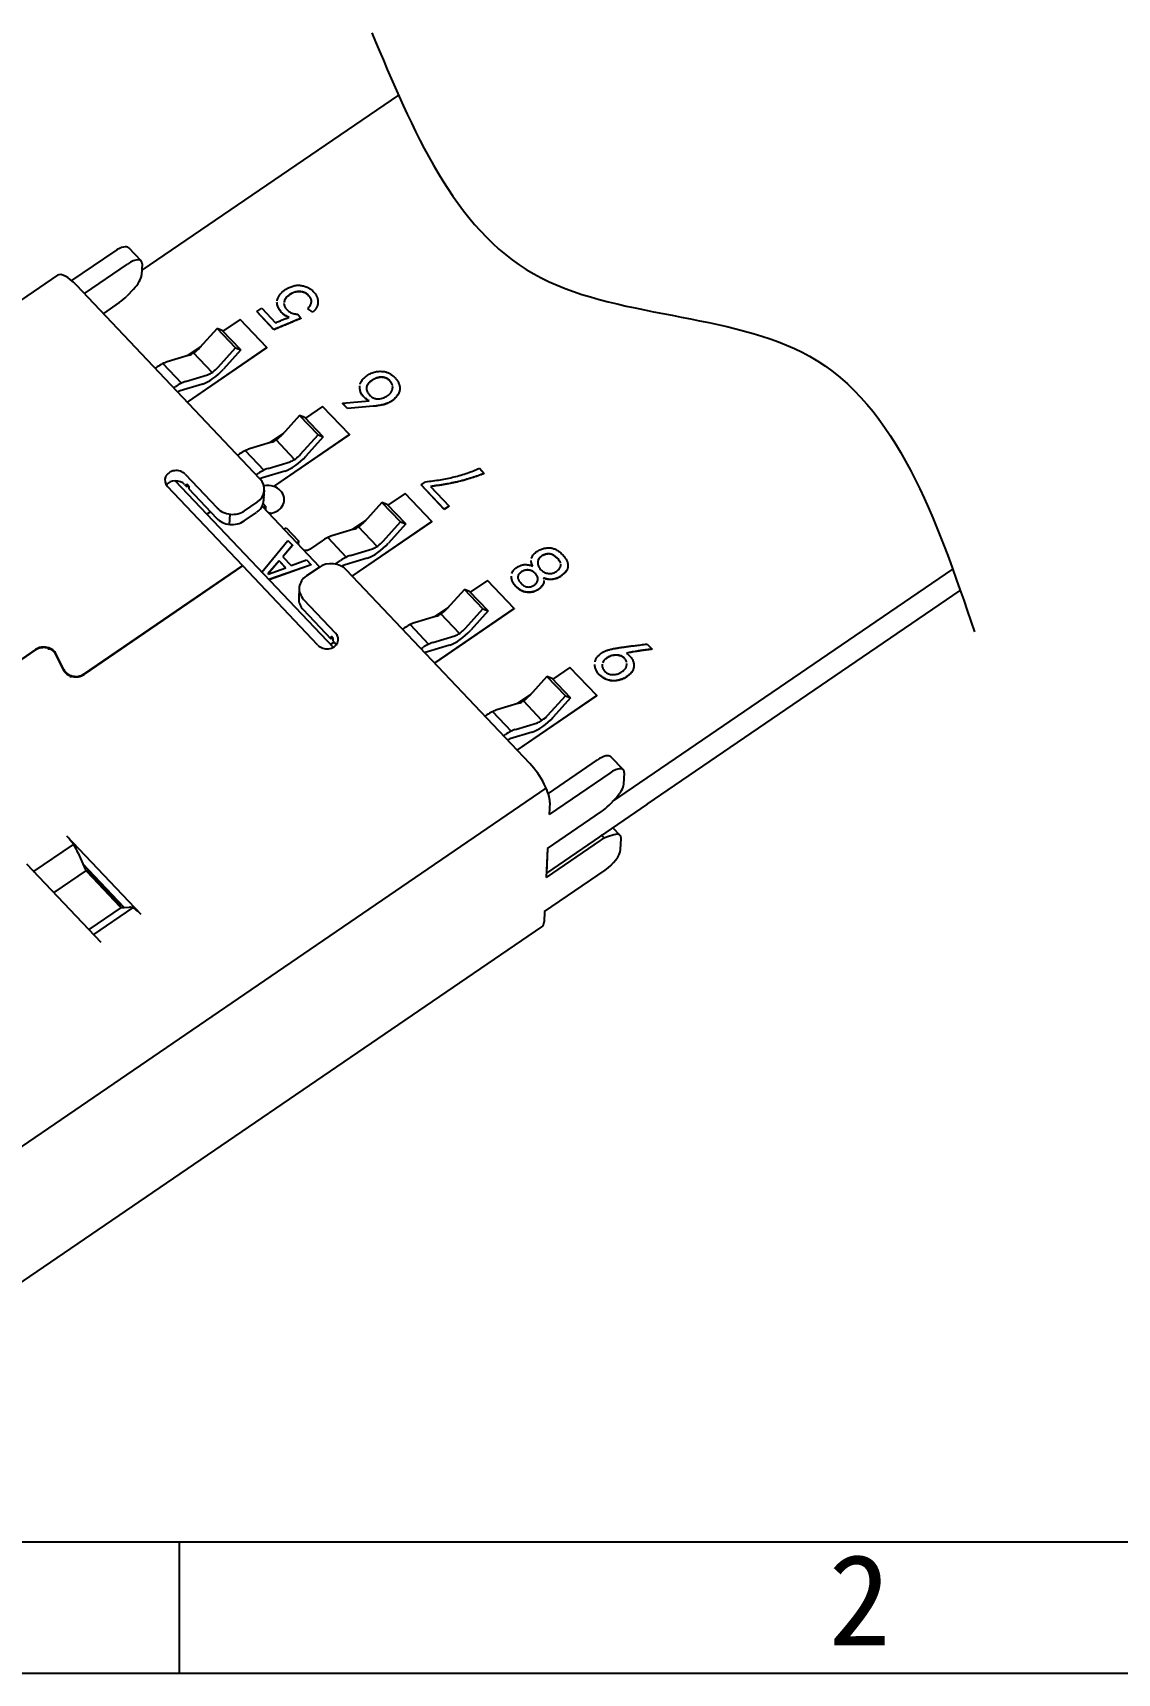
# Model space of a CAD drawing. Header units: millimetres. Extents: x 2027 to 2143, y 133 to 225.
# Drawn here: x 2039.61 to 2051.26, y 132.92 to 150.55 of the extents above; entities that cross this region are included whole.
import ezdxf

# ---------------------------------------------------------------- set-up
doc = ezdxf.new("R2010")
doc.units = ezdxf.units.MM
doc.styles.get("Standard").update_dxf_attribs({"font": 'romans.shx', "height": 0.6})

# ---------------------------------------------------------------- blocks, each defined once
blk = doc.blocks.new('A$C255A5F4B')
at = {"ltscale": 0.01}
for p, q in [((2.675, 7.763), (-1.263, 5.072)), ((-2.338, 4.914), (-1.673, 5.368)), ((-1.273, 5.217), (-1.463, 5.417)), ((-2.144, 4.716), (-1.483, 5.168)), ((-1.259, 5.169), (-1.267, 4.999)), ((-2.559, 4.995), (-14.751, -3.337)), ((0.55, 1.871), (-2.265, 4.844)), ((-1.609, 4.576), (-1.853, 4.409)), ((-1.39, 4.782), (-1.493, 4.675)), ((0.247, 4.318), (-0.017, 4.138)), ((0.658, 3.884), (0.247, 4.318)), ((0.503, 4.44), (0.577, 4.49)), ((0.503, 4.44), (0.503, 4.437)), ((0.766, 4.162), (0.503, 4.44)), ((0.766, 4.159), (0.503, 4.437)), ((0.577, 4.49), (0.79, 4.265)), ((1.132, 4.4), (1.18, 4.335)), ((1.18, 4.335), (1.18, 4.332)), ((1.283, 4.481), (1.283, 4.478)), ((1.364, 4.431), (1.283, 4.481)), ((1.364, 4.429), (1.283, 4.478)), ((1.364, 4.431), (1.364, 4.429)), ((-0.107, 4.18), (-0.376, 3.883)), ((0.177, 3.88), (-0.107, 4.18)), ((-0.028, 4.15), (-0.107, 4.18)), ((0.257, 3.849), (-0.028, 4.15)), ((0.766, 4.162), (0.766, 4.159)), ((-0.353, 3.908), (-0.573, 3.758)), ((-0.564, 3.049), (0.658, 3.884)), ((-0.563, 3.047), (0.658, 3.881)), ((-0.182, 3.503), (-0.467, 3.804)), ((-0.091, 3.582), (0.177, 3.88)), ((0.257, 3.849), (-0.01, 3.554)), ((0.177, 3.88), (0.257, 3.849)), ((0.658, 3.884), (0.658, 3.881)), ((-1.027, 3.588), (-1.056, 3.568)), ((-0.941, 3.639), (-0.656, 3.338)), ((-0.538, 3.769), (-0.876, 3.665)), ((-0.772, 3.267), (-0.742, 3.288)), ((-0.333, 3.325), (-0.674, 3.22)), ((-0.591, 3.365), (-0.253, 3.468)), ((1.816, 3.032), (2.225, 3.068)), ((1.816, 3.032), (1.816, 3.029)), ((1.893, 2.951), (1.816, 3.032)), ((1.893, 2.949), (1.816, 3.029)), ((2.185, 3.274), (2.184, 3.271)), ((2.555, 3.056), (2.555, 3.054)), ((1.158, 2.844), (0.889, 2.547)), ((1.442, 2.544), (1.158, 2.844)), ((1.237, 2.814), (1.158, 2.844)), ((1.522, 2.513), (1.237, 2.814)), ((1.512, 2.982), (1.248, 2.802)), ((1.923, 2.548), (1.512, 2.982)), ((2.29, 2.985), (1.893, 2.951)), ((2.29, 2.983), (1.893, 2.949)), ((1.893, 2.951), (1.893, 2.949)), ((2.29, 2.985), (2.29, 2.983)), ((0.912, 2.572), (0.692, 2.422)), ((0.761, 1.754), (1.923, 2.548)), ((0.761, 1.751), (1.923, 2.545)), ((1.174, 2.246), (1.442, 2.544)), ((1.442, 2.544), (1.522, 2.513)), ((1.923, 2.548), (1.923, 2.545)), ((0.324, 2.303), (0.609, 2.002)), ((0.727, 2.433), (0.389, 2.329)), ((1.083, 2.167), (0.798, 2.468)), ((1.522, 2.513), (1.255, 2.218)), ((0.238, 2.252), (0.209, 2.232)), ((0.674, 2.029), (1.012, 2.132)), ((3.919, 2.031), (3.992, 1.953)), ((-0.749, 1.839), (1.672, -0.717)), ((-0.605, 1.782), (-0.574, 1.749)), ((-0.598, 1.939), (-0.108, 1.422)), ((-0.574, 1.749), (-0.572, 1.791)), ((-0.574, 1.749), (-0.548, 1.766)), ((-0.572, 1.791), (-0.54, 1.757)), ((0.493, 1.931), (0.523, 1.951)), ((0.932, 1.989), (0.591, 1.884)), ((3.024, 1.778), (3.093, 1.825)), ((3.024, 1.778), (3.024, 1.775)), ((3.38, 1.402), (3.024, 1.778)), ((3.38, 1.399), (3.024, 1.775)), ((3.992, 1.953), (3.992, 1.951)), ((0.283, 0.538), (-0.869, 1.754)), ((-0.54, 1.757), (-0.542, 1.715)), ((-0.542, 1.715), (-0.115, 1.265)), ((0.314, 1.38), (0.508, 1.512)), ((0.612, 1.58), (0.618, 1.698)), ((0.761, 1.751), (0.761, 1.754)), ((2.777, 1.646), (2.514, 1.466)), ((3.189, 1.212), (2.777, 1.646)), ((3.167, 1.754), (3.453, 1.452)), ((-0.211, 1.365), (-0.265, 1.328)), ((0.087, 1.327), (0.08, 1.17)), ((0.307, 1.223), (0.5, 1.355)), ((0.585, 1.448), (1.466, 0.516)), ((0.597, 1.494), (0.637, 1.452)), ((0.603, 1.428), (0.637, 1.452)), ((0.637, 1.452), (0.634, 1.395)), ((2.423, 1.508), (2.155, 1.211)), ((2.503, 1.477), (2.423, 1.508)), ((2.708, 1.208), (2.423, 1.508)), ((2.787, 1.177), (2.503, 1.477)), ((3.453, 1.452), (3.38, 1.402)), ((3.453, 1.449), (3.38, 1.399)), ((3.38, 1.402), (3.38, 1.399)), ((3.453, 1.452), (3.453, 1.449)), ((0.919, 1.094), (0.953, 1.118)), ((0.953, 1.118), (1.141, 0.92)), ((1.993, 1.096), (1.655, 0.993)), ((2.177, 1.236), (1.957, 1.086)), ((1.966, 0.376), (3.189, 1.212)), ((1.967, 0.375), (3.188, 1.209)), ((2.348, 0.831), (2.064, 1.132)), ((2.439, 0.91), (2.708, 1.208)), ((2.787, 1.177), (2.521, 0.882)), ((2.708, 1.208), (2.787, 1.177)), ((3.189, 1.212), (3.188, 1.209)), ((0.58, 0.436), (0.98, 0.924)), ((1.051, 0.849), (0.9, 0.674)), ((1.051, 0.847), (0.901, 0.673)), ((0.98, 0.924), (1.051, 0.849)), ((1.051, 0.849), (1.051, 0.847)), ((1.141, 0.92), (1.138, 0.863)), ((1.503, 0.916), (1.324, 0.794)), ((1.59, 0.967), (1.874, 0.666)), ((1.939, 0.693), (2.277, 0.796)), ((0.283, 0.538), (-2.156, -1.128)), ((-2.149, -1.135), (0.289, 0.532)), ((0.282, 0.527), (0.283, 0.538)), ((1.44, -0.684), (0.289, 0.532)), ((0.846, 0.612), (0.673, 0.411)), ((0.846, 0.609), (0.674, 0.41)), ((0.679, 0.404), (0.947, 0.505)), ((1.335, 0.549), (0.688, 0.322)), ((1.335, 0.547), (0.69, 0.32)), ((0.846, 0.612), (0.846, 0.609)), ((0.947, 0.505), (0.846, 0.612)), ((0.945, 0.505), (0.846, 0.609)), ((0.9, 0.674), (1.03, 0.537)), ((1.03, 0.537), (1.264, 0.624)), ((1.457, 0.51), (1.263, 0.378)), ((1.264, 0.624), (1.335, 0.549)), ((1.335, 0.549), (1.335, 0.547)), ((1.706, 0.559), (1.788, 0.615)), ((2.197, 0.653), (1.856, 0.548)), ((4.888, 0.693), (4.888, 0.69)), ((0.673, 0.411), (0.679, 0.404)), ((4.694, -2.504), (1.879, 0.468)), ((4.043, 0.31), (3.779, 0.13)), ((4.454, -0.124), (4.043, 0.31)), ((4.567, 0.444), (4.567, 0.441)), ((5.161, 0.372), (5.161, 0.369)), ((5.963, -3.084), (11.183, 0.483)), ((1.153, 0.192), (1.146, 0.035)), ((1.221, 0.019), (1.711, -0.499)), ((3.688, 0.172), (3.42, -0.125)), ((3.973, -0.129), (3.688, 0.172)), ((3.768, 0.141), (3.688, 0.172)), ((4.052, -0.159), (3.768, 0.141)), ((6.495, -3.126), (11.299, 0.157)), ((1.213, -0.138), (1.64, -0.589)), ((3.258, -0.24), (2.92, -0.343)), ((3.442, -0.1), (3.222, -0.25)), ((3.231, -0.96), (4.454, -0.124)), ((3.233, -0.961), (4.454, -0.127)), ((3.613, -0.505), (3.329, -0.204)), ((3.704, -0.426), (3.973, -0.129)), ((4.052, -0.159), (3.786, -0.455)), ((3.973, -0.129), (4.052, -0.159)), ((4.454, -0.124), (4.454, -0.127)), ((2.768, -0.42), (2.739, -0.44)), ((2.855, -0.369), (3.139, -0.67)), ((-2.894, -0.752), (-3.9, -1.44)), ((-2.69, -0.759), (-2.688, -0.728)), ((1.687, -0.639), (1.633, -0.676)), ((1.642, -0.547), (1.64, -0.589)), ((1.666, -0.572), (1.64, -0.589)), ((1.674, -0.581), (1.642, -0.547)), ((1.672, -0.623), (1.674, -0.581)), ((1.672, -0.623), (1.704, -0.656)), ((3.024, -0.741), (3.053, -0.721)), ((3.462, -0.683), (3.121, -0.788)), ((3.205, -0.644), (3.542, -0.54)), ((6.495, -0.668), (6.568, -0.746)), ((6.568, -0.746), (6.568, -0.748)), ((-3.894, -1.447), (-2.888, -0.759)), ((-2.585, -0.827), (-2.468, -1.064)), ((-2.459, -1.06), (-2.576, -0.823)), ((5.95, -0.844), (5.949, -0.846)), ((-2.353, -1.182), (-2.352, -1.151)), ((4.953, -1.164), (4.685, -1.461)), ((5.238, -1.465), (4.953, -1.164)), ((5.033, -1.195), (4.953, -1.164)), ((5.318, -1.495), (5.033, -1.195)), ((5.308, -1.026), (5.044, -1.206)), ((5.719, -1.46), (5.308, -1.026)), ((4.708, -1.436), (4.488, -1.586)), ((4.496, -2.296), (5.719, -1.46)), ((4.498, -2.297), (5.719, -1.463)), ((4.97, -1.762), (5.238, -1.465)), ((5.318, -1.495), (5.051, -1.791)), ((5.238, -1.465), (5.318, -1.495)), ((5.719, -1.46), (5.719, -1.463)), ((4.034, -1.756), (4.004, -1.776)), ((4.12, -1.705), (4.405, -2.006)), ((4.523, -1.576), (4.185, -1.679)), ((4.879, -1.841), (4.594, -1.54)), ((4.47, -1.98), (4.808, -1.876)), ((4.289, -2.077), (4.318, -2.057)), ((4.728, -2.019), (4.387, -2.124)), ((5.728, -2.448), (4.975, -2.963)), ((6.128, -2.599), (5.938, -2.399)), ((5.918, -2.648), (4.989, -3.283)), ((6.134, -2.817), (6.143, -2.647)), ((-7.247, -11.215), (4.945, -2.883)), ((6.494, -3.128), (4.946, -4.186)), ((4.964, -3.807), (5.792, -3.24)), ((4.998, -3.1), (4.989, -3.283)), ((5.909, -3.141), (6.011, -3.034)), ((6.494, -3.128), (6.495, -3.126)), ((6.08, -3.606), (5.968, -3.488)), ((-2.931, -4.167), (-2.312, -3.744)), ((-1.272, -4.821), (-2.411, -3.619)), ((5.771, -3.685), (4.943, -4.251)), ((5.836, -3.647), (5.788, -3.595)), ((5.984, -3.597), (5.885, -3.627)), ((6.086, -3.824), (6.094, -3.654)), ((-2.237, -3.879), (-2.166, -4.043)), ((4.964, -3.807), (4.943, -4.251)), ((4.964, -3.806), (4.946, -4.186)), ((-3.03, -4.042), (-1.892, -5.244)), ((-2.119, -4.144), (-2.613, -4.482)), ((-1.533, -4.711), (-2.166, -4.043)), ((-2.166, -4.043), (-2.13, -4.125)), ((-2.141, -4.1), (-2.123, -4.088)), ((-2.088, -4.153), (-2.118, -4.146)), ((-2.105, -4.162), (-1.599, -4.696)), ((-2.072, -4.142), (-2.088, -4.153)), ((-2.088, -4.153), (-1.613, -4.654)), ((4.918, -4.775), (5.846, -4.14)), ((4.946, -4.186), (4.946, -4.186)), ((-1.58, -4.711), (-2.076, -5.05)), ((-1.404, -4.719), (-2.002, -5.127)), ((-1.613, -4.654), (-1.597, -4.643)), ((-1.586, -4.708), (-1.613, -4.654)), ((-1.573, -4.713), (-1.533, -4.711)), ((-1.533, -4.711), (-1.453, -4.707)), ((4.918, -4.775), (4.91, -4.932)), ((-7.316, -13.342), (4.876, -5.011))]:
    blk.add_line(p, q, dxfattribs=at)
for centre, major_axis, ratio, start_param, end_param in [((-1.681, 5.211), (-0.218, -0.206), 0.391876, 3.141616, 4.324741), ((-1.491, 5.011), (-0.218, -0.206), 0.391876, 2.753945, 4.324741), ((-2.277, 4.582), (0.282, -0.413), 0.347778, 2.002002, 3.141592), ((-1.499, 4.84), (-0.218, -0.206), 0.391876, 1.702294, 2.753945), ((-1.601, 4.733), (-0.218, -0.206), 0.391876, 1.183148, 1.702294), ((-0.457, 3.912), (-0.145, -0.138), 0.391876, 0.667577, 1.768635), ((-1.037, 3.379), (0.29, 0.275), 0.391876, 0.66755, 1.183148), ((-0.172, 3.611), (-0.29, -0.275), 0.391876, 0.670151, 1.768652), ((-0.172, 3.611), (0.145, 0.138), 0.391876, 3.809169, 4.910227), ((-0.752, 3.078), (-0.29, -0.275), 0.391876, 3.809143, 4.324733), ((-0.754, 3.077), (0.145, 0.138), 0.391876, 0.670147, 0.935874), ((0.808, 2.576), (-0.145, -0.138), 0.391876, 0.667577, 1.768635), ((0.228, 2.043), (0.29, 0.275), 0.391876, 0.66755, 1.183148), ((0.513, 1.742), (-0.29, -0.275), 0.391876, 3.809143, 4.324733), ((1.093, 2.275), (-0.29, -0.275), 0.391876, 0.670151, 1.768652), ((1.093, 2.275), (0.145, 0.138), 0.391876, 3.809169, 4.910227), ((-0.733, 1.847), (0.175, -0.008), 0.851753, 0.725849, 3.867442), ((-0.741, 1.69), (0.175, -0.008), 0.851753, 0.725849, 2.586211), ((0.318, 1.713), (-0.3, 0.014), 0.851753, 2.296646, 3.867442), ((0.511, 1.741), (0.145, 0.138), 0.391876, 0.670147, 0.936088), ((0.673, 1.556), (0.25, -0.012), 0.851753, 1.249448, 1.860078), ((0.673, 1.553), (-0.25, 0.012), 0.851753, 2.296646, 4.391041), ((0.117, 1.423), (-0.3, 0.014), 0.851753, 0.725849, 2.296646), ((0.125, 1.58), (-0.3, 0.014), 0.851753, 0.725849, 2.296646), ((0.311, 1.556), (-0.3, 0.014), 0.851753, 2.296646, 2.820244), ((0.653, 1.134), (-0.25, 0.012), 0.851753, 4.534442, 4.639292), ((0.673, 1.553), (-0.25, 0.012), 0.851753, 1.665577, 2.296646), ((2.073, 1.24), (-0.145, -0.138), 0.391876, 0.667577, 1.768635), ((1.248, 0.874), (0.12, -0.006), 0.851753, 2.726419, 3.202437), ((1.248, 0.874), (0.12, -0.006), 0.851753, 4.532477, 5.008463), ((1.248, 0.874), (0.12, -0.006), 0.851753, 5.008457, 5.438238), ((1.493, 0.707), (0.29, 0.275), 0.391876, 0.66755, 1.183148), ((2.358, 0.939), (-0.29, -0.275), 0.391876, 0.670151, 1.768652), ((2.358, 0.939), (0.145, 0.138), 0.391876, 3.809169, 4.910227), ((1.647, 0.31), (-0.3, 0.014), 0.851753, 3.867442, 5.438238), ((1.778, 0.406), (-0.29, -0.275), 0.391876, 3.809143, 4.324733), ((1.776, 0.405), (0.145, 0.138), 0.391876, 0.670147, 1.025554), ((1.453, 0.177), (-0.3, 0.014), 0.851753, 5.438238, 7.009035), ((1.446, 0.02), (-0.3, 0.014), 0.851753, 6.283177, 7.009035), ((3.338, -0.096), (-0.145, -0.138), 0.391876, 0.667577, 1.768635), ((1.576, -0.592), (0.175, -0.008), 0.851753, 3.867442, 7.009035), ((2.758, -0.629), (0.29, 0.275), 0.391876, 0.66755, 1.183148), ((3.623, -0.397), (-0.29, -0.275), 0.391876, 0.670151, 1.768652), ((3.623, -0.397), (0.145, 0.138), 0.391876, 3.809169, 4.910227), ((-2.764, -0.889), (-0.205, 0.01), 0.851753, 3.583648, 5.438238), ((-2.764, -0.889), (0.195, -0.009), 0.851753, 0.442055, 2.296646), ((1.568, -0.749), (0.175, -0.008), 0.851753, 0.555366, 0.725849), ((3.043, -0.93), (-0.29, -0.275), 0.391876, 3.809143, 4.324733), ((3.041, -0.931), (0.145, 0.138), 0.391876, 0.670147, 0.935874), ((-2.279, -0.998), (-0.205, 0.01), 0.851753, 0.442055, 2.296646), ((-2.279, -0.998), (0.195, -0.009), 0.851753, 3.583648, 5.438238), ((4.604, -1.432), (-0.145, -0.138), 0.391876, 0.667577, 1.768635), ((4.024, -1.965), (0.29, 0.275), 0.391876, 0.66755, 1.183148), ((4.888, -1.733), (0.145, 0.138), 0.391876, 3.809169, 4.910227), ((4.308, -2.266), (-0.29, -0.275), 0.391876, 3.809143, 4.324733), ((4.888, -1.733), (-0.29, -0.275), 0.391876, 0.670151, 1.768652), ((4.306, -2.268), (0.145, 0.138), 0.391876, 0.670147, 0.935874), ((4.681, -2.766), (-0.282, 0.413), 0.347778, 3.572798, 5.143595), ((5.721, -2.605), (0.218, 0.206), 0.391876, 0.000024, 1.183148), ((5.91, -2.805), (0.218, 0.206), 0.391876, 5.895537, 7.466334), ((5.902, -2.976), (0.218, 0.206), 0.391876, 4.843887, 5.895537), ((5.8, -3.083), (0.218, 0.206), 0.391876, 4.324741, 4.843887), ((-2.42, -3.802), (-0.197, 0.289), 0.347778, 4.216299, 5.143595), ((5.764, -3.842), (0.218, 0.206), 0.391876, 0.664002, 1.183148), ((5.862, -3.812), (0.218, 0.206), 0.391876, 5.895537, 6.947187), ((5.854, -3.983), (0.218, 0.206), 0.391876, 4.324741, 5.895537), ((-2.104, -4.136), (0.0282, -0.0413), 0.347778, 4.216299, 5.143595), ((-1.597, -4.67), (0.0282, -0.0413), 0.347778, 5.143595, 6.07089), ((-1.281, -5.004), (-0.197, 0.289), 0.347778, 5.143595, 6.07089), ((4.594, -4.598), (-0.282, 0.413), 0.347778, 3.141591, 3.572798)]:
    blk.add_ellipse(centre, major_axis=major_axis, ratio=ratio, start_param=start_param, end_param=end_param, dxfattribs=at)
blk.add_spline([(2.267, 8.719), (4.752, 5.017), (8.987, 3.752), (11.518, -0.479)], degree=3, dxfattribs=at)
for points, knots in [([(0.813, 4.602), (0.813, 4.606), (0.815, 4.618), (0.822, 4.638), (0.833, 4.66), (0.845, 4.681), (0.859, 4.7), (0.873, 4.719), (0.89, 4.736), (0.908, 4.753), (0.928, 4.768), (0.95, 4.783), (0.974, 4.797), (1, 4.809), (1.028, 4.82), (1.057, 4.83), (1.086, 4.837), (1.116, 4.842), (1.145, 4.843), (1.175, 4.841), (1.203, 4.836), (1.232, 4.828), (1.26, 4.818), (1.289, 4.805), (1.317, 4.79), (1.343, 4.77), (1.368, 4.748), (1.387, 4.726), (1.402, 4.708), (1.411, 4.693), (1.42, 4.677), (1.426, 4.661), (1.432, 4.644), (1.436, 4.627), (1.439, 4.609), (1.441, 4.591), (1.441, 4.572), (1.438, 4.552), (1.432, 4.533), (1.424, 4.513), (1.413, 4.492), (1.399, 4.472), (1.383, 4.451), (1.37, 4.438), (1.364, 4.431)], [0, 0, 0, 0, 0.012762, 0.038281, 0.063238, 0.0875, 0.111122, 0.134087, 0.157115, 0.180513, 0.204751, 0.22981, 0.255465, 0.281734, 0.308709, 0.336558, 0.364031, 0.390453, 0.41627, 0.441648, 0.467227, 0.493408, 0.520297, 0.548422, 0.577407, 0.607634, 0.639304, 0.673122, 0.690558, 0.707828, 0.725186, 0.742826, 0.760742, 0.778857, 0.797488, 0.816722, 0.836214, 0.85649, 0.877325, 0.899194, 0.922144, 0.946591, 0.972484, 1, 1, 1, 1]), ([(0.998, 4.349), (0.986, 4.355), (0.962, 4.366), (0.929, 4.385), (0.901, 4.406), (0.878, 4.429), (0.859, 4.454), (0.843, 4.479), (0.83, 4.506), (0.819, 4.534), (0.813, 4.559), (0.812, 4.576), (0.812, 4.582)], [0, 0, 0, 0, 0.121443, 0.234833, 0.340673, 0.44173, 0.540272, 0.637877, 0.736078, 0.835826, 0.932511, 1, 1, 1, 1]), ([(0.998, 4.347), (0.986, 4.352), (0.962, 4.363), (0.929, 4.383), (0.901, 4.404), (0.878, 4.427), (0.859, 4.451), (0.843, 4.477), (0.829, 4.504), (0.819, 4.531), (0.813, 4.557), (0.812, 4.573), (0.812, 4.58)], [0, 0, 0, 0, 0.121443, 0.234833, 0.340673, 0.44173, 0.540272, 0.637877, 0.736078, 0.835826, 0.932511, 1, 1, 1, 1]), ([(0.919, 4.561), (0.919, 4.559), (0.92, 4.55), (0.923, 4.534), (0.931, 4.512), (0.944, 4.49), (0.96, 4.47), (0.982, 4.451), (1.002, 4.435), (1.02, 4.425), (1.034, 4.417), (1.049, 4.411), (1.065, 4.407), (1.081, 4.403), (1.097, 4.401), (1.114, 4.4), (1.126, 4.4), (1.132, 4.4)], [0, 0, 0, 0, 0.015333, 0.100617, 0.187385, 0.276333, 0.369164, 0.466987, 0.571888, 0.625332, 0.678191, 0.730502, 0.78275, 0.83542, 0.888563, 0.943437, 1, 1, 1, 1]), ([(1.283, 4.481), (1.29, 4.489), (1.303, 4.504), (1.319, 4.527), (1.33, 4.55), (1.338, 4.572), (1.341, 4.592), (1.341, 4.612), (1.336, 4.631), (1.326, 4.649), (1.315, 4.664), (1.303, 4.679), (1.291, 4.693), (1.278, 4.704), (1.264, 4.714), (1.25, 4.723), (1.235, 4.73), (1.215, 4.737), (1.19, 4.743), (1.16, 4.747), (1.13, 4.746), (1.101, 4.741), (1.072, 4.733), (1.044, 4.721), (1.017, 4.707), (0.991, 4.69), (0.968, 4.671), (0.949, 4.65), (0.934, 4.627), (0.925, 4.604), (0.921, 4.588), (0.92, 4.58)], [0, 0, 0, 0, 0.045909, 0.087726, 0.125841, 0.160411, 0.192276, 0.222218, 0.2514, 0.280824, 0.309776, 0.337233, 0.36308, 0.387477, 0.410869, 0.433471, 0.455187, 0.476489, 0.518106, 0.557737, 0.59648, 0.635513, 0.67526, 0.715923, 0.757916, 0.801676, 0.845141, 0.88592, 0.925076, 0.963433, 1, 1, 1, 1]), ([(1.34, 4.582), (1.34, 4.585), (1.341, 4.594), (1.34, 4.61), (1.336, 4.629), (1.326, 4.646), (1.315, 4.662), (1.303, 4.677), (1.29, 4.69), (1.277, 4.702), (1.264, 4.712), (1.25, 4.72), (1.235, 4.728), (1.215, 4.735), (1.19, 4.741), (1.16, 4.744), (1.13, 4.744), (1.1, 4.739), (1.072, 4.73), (1.044, 4.719), (1.017, 4.704), (0.991, 4.687), (0.968, 4.668), (0.949, 4.647), (0.934, 4.625), (0.925, 4.601), (0.921, 4.585), (0.92, 4.578)], [0, 0, 0, 0, 0.016085, 0.052557, 0.088106, 0.123948, 0.159215, 0.192662, 0.224147, 0.253865, 0.28236, 0.309892, 0.336346, 0.362293, 0.412989, 0.461265, 0.508459, 0.556006, 0.604423, 0.653956, 0.70511, 0.758415, 0.811362, 0.861035, 0.908733, 0.955457, 1, 1, 1, 1]), ([(1.441, 4.584), (1.441, 4.579), (1.441, 4.568), (1.438, 4.55), (1.432, 4.53), (1.424, 4.51), (1.413, 4.49), (1.399, 4.47), (1.383, 4.449), (1.37, 4.435), (1.364, 4.429)], [0, 0, 0, 0, 0.083917, 0.197323, 0.313858, 0.436177, 0.564539, 0.701274, 0.846096, 1, 1, 1, 1]), ([(1.18, 4.335), (1.178, 4.334), (1.174, 4.332), (1.166, 4.329), (1.155, 4.325), (1.142, 4.32), (1.125, 4.313), (1.107, 4.305), (1.085, 4.297), (1.06, 4.286), (1.033, 4.275), (1.003, 4.262), (0.97, 4.248), (0.935, 4.233), (0.897, 4.217), (0.856, 4.2), (0.812, 4.181), (0.782, 4.168), (0.766, 4.162)], [0, 0, 0, 0, 0.012245, 0.031422, 0.05692, 0.089353, 0.128214, 0.173914, 0.226548, 0.285931, 0.351425, 0.424172, 0.503349, 0.589369, 0.681821, 0.781204, 0.887343, 1, 1, 1, 1]), ([(1.18, 4.332), (1.178, 4.331), (1.174, 4.33), (1.166, 4.327), (1.155, 4.322), (1.142, 4.317), (1.125, 4.311), (1.106, 4.303), (1.084, 4.294), (1.06, 4.283), (1.033, 4.272), (1.003, 4.26), (0.97, 4.246), (0.935, 4.231), (0.897, 4.215), (0.855, 4.197), (0.812, 4.179), (0.782, 4.166), (0.766, 4.159)], [0, 0, 0, 0, 0.012245, 0.031422, 0.05692, 0.089353, 0.128214, 0.173914, 0.226548, 0.285931, 0.351425, 0.424172, 0.503349, 0.589369, 0.681821, 0.781204, 0.887343, 1, 1, 1, 1]), ([(0.79, 4.265), (0.8, 4.269), (0.82, 4.278), (0.85, 4.292), (0.878, 4.304), (0.905, 4.315), (0.93, 4.325), (0.954, 4.334), (0.977, 4.342), (0.991, 4.347), (0.998, 4.349)], [0, 0, 0, 0, 0.151947, 0.295502, 0.431833, 0.560795, 0.681593, 0.794865, 0.901057, 1, 1, 1, 1]), ([(2.225, 3.068), (2.216, 3.074), (2.197, 3.086), (2.172, 3.105), (2.151, 3.125), (2.132, 3.144), (2.117, 3.164), (2.104, 3.184), (2.095, 3.204), (2.09, 3.225), (2.086, 3.244), (2.084, 3.263), (2.084, 3.281), (2.084, 3.293), (2.085, 3.299), (2.085, 3.299)], [0, 0, 0, 0, 0.111608, 0.215575, 0.31305, 0.404702, 0.490612, 0.572337, 0.650977, 0.7275, 0.80148, 0.870964, 0.937202, 0.999969, 1, 1, 1, 1]), ([(2.225, 3.065), (2.215, 3.072), (2.197, 3.084), (2.172, 3.103), (2.151, 3.122), (2.132, 3.142), (2.116, 3.161), (2.104, 3.181), (2.095, 3.202), (2.09, 3.222), (2.086, 3.242), (2.084, 3.261), (2.084, 3.279), (2.084, 3.29), (2.085, 3.296), (2.085, 3.296)], [0, 0, 0, 0, 0.111608, 0.215575, 0.31305, 0.404702, 0.490612, 0.572337, 0.650977, 0.7275, 0.80148, 0.870964, 0.937202, 0.999969, 1, 1, 1, 1]), ([(2.088, 3.321), (2.089, 3.324), (2.091, 3.332), (2.095, 3.344), (2.104, 3.362), (2.117, 3.383), (2.136, 3.406), (2.159, 3.428), (2.184, 3.449), (2.211, 3.467), (2.241, 3.483), (2.272, 3.497), (2.305, 3.508), (2.34, 3.517), (2.377, 3.521), (2.415, 3.521), (2.448, 3.518), (2.475, 3.514), (2.494, 3.508), (2.514, 3.501), (2.533, 3.491), (2.553, 3.48), (2.571, 3.467), (2.59, 3.453), (2.608, 3.437), (2.625, 3.42), (2.64, 3.402), (2.654, 3.384), (2.665, 3.366), (2.675, 3.348), (2.683, 3.33), (2.689, 3.311), (2.694, 3.293), (2.697, 3.274), (2.697, 3.256), (2.696, 3.238), (2.693, 3.221), (2.688, 3.204), (2.681, 3.187), (2.673, 3.171), (2.659, 3.15), (2.64, 3.126), (2.614, 3.099), (2.586, 3.076), (2.565, 3.063), (2.555, 3.056)], [0, 0, 0, 0, 0.008909, 0.023801, 0.038256, 0.06663, 0.09531, 0.1243, 0.154065, 0.184057, 0.21405, 0.24411, 0.274567, 0.305311, 0.336657, 0.369139, 0.403119, 0.420538, 0.43814, 0.4563, 0.474948, 0.494392, 0.514575, 0.535854, 0.558298, 0.580839, 0.602403, 0.623393, 0.643743, 0.663395, 0.682836, 0.701765, 0.720666, 0.739144, 0.757209, 0.774921, 0.792398, 0.809897, 0.827462, 0.845174, 0.86339, 0.899403, 0.933882, 0.967353, 1, 1, 1, 1]), ([(2.582, 3.308), (2.582, 3.31), (2.58, 3.316), (2.576, 3.326), (2.569, 3.34), (2.56, 3.354), (2.549, 3.368), (2.538, 3.381), (2.524, 3.393), (2.51, 3.403), (2.495, 3.411), (2.479, 3.418), (2.462, 3.423), (2.444, 3.426), (2.425, 3.428), (2.405, 3.429), (2.385, 3.427), (2.365, 3.423), (2.345, 3.417), (2.324, 3.409), (2.303, 3.399), (2.282, 3.388), (2.261, 3.374), (2.242, 3.36), (2.225, 3.345), (2.211, 3.33), (2.199, 3.314), (2.191, 3.298), (2.186, 3.284), (2.185, 3.275), (2.184, 3.271)], [0, 0, 0, 0, 0.007702, 0.039036, 0.071506, 0.104874, 0.139924, 0.174804, 0.208418, 0.241094, 0.273064, 0.305367, 0.337815, 0.370878, 0.4055, 0.440819, 0.477075, 0.514727, 0.55373, 0.594483, 0.637396, 0.683066, 0.731697, 0.779636, 0.824376, 0.865644, 0.904078, 0.940943, 0.976036, 1, 1, 1, 1]), ([(2.583, 3.309), (2.583, 3.311), (2.581, 3.317), (2.576, 3.329), (2.569, 3.343), (2.56, 3.357), (2.549, 3.371), (2.538, 3.384), (2.524, 3.395), (2.511, 3.405), (2.495, 3.414), (2.479, 3.42), (2.462, 3.426), (2.444, 3.429), (2.425, 3.431), (2.405, 3.431), (2.385, 3.429), (2.365, 3.426), (2.345, 3.42), (2.324, 3.412), (2.303, 3.402), (2.282, 3.39), (2.261, 3.377), (2.242, 3.363), (2.225, 3.348), (2.211, 3.332), (2.199, 3.317), (2.191, 3.301), (2.186, 3.286), (2.185, 3.277), (2.185, 3.274)], [0, 0, 0, 0, 0.013136, 0.044299, 0.076591, 0.109776, 0.144634, 0.179323, 0.212753, 0.24525, 0.277045, 0.309171, 0.341441, 0.374323, 0.408756, 0.443881, 0.479939, 0.517384, 0.556174, 0.596704, 0.639381, 0.684802, 0.733167, 0.780843, 0.825338, 0.866379, 0.904603, 0.941267, 0.976167, 1, 1, 1, 1]), ([(2.586, 3.257), (2.587, 3.262), (2.588, 3.272), (2.588, 3.282), (2.587, 3.288), (2.587, 3.288)], [0, 0, 0, 0, 0.459779, 0.922826, 1, 1, 1, 1]), ([(2.586, 3.254), (2.587, 3.259), (2.588, 3.269), (2.588, 3.279), (2.587, 3.285), (2.587, 3.286)], [0, 0, 0, 0, 0.459779, 0.922826, 1, 1, 1, 1]), ([(2.185, 3.274), (2.184, 3.272), (2.184, 3.265), (2.185, 3.252), (2.188, 3.236), (2.192, 3.22), (2.199, 3.205), (2.206, 3.19), (2.216, 3.176), (2.227, 3.162), (2.24, 3.149), (2.254, 3.137), (2.269, 3.125), (2.284, 3.116), (2.301, 3.108), (2.317, 3.103), (2.335, 3.099), (2.353, 3.097), (2.371, 3.097), (2.396, 3.1), (2.427, 3.107), (2.461, 3.119), (2.493, 3.135), (2.518, 3.151), (2.535, 3.166), (2.547, 3.178), (2.557, 3.19), (2.566, 3.202), (2.573, 3.215), (2.579, 3.229), (2.584, 3.243), (2.586, 3.252), (2.586, 3.257)], [0, 0, 0, 0, 0.009783, 0.040927, 0.072347, 0.103011, 0.133289, 0.163706, 0.194446, 0.225794, 0.257697, 0.290354, 0.322758, 0.353737, 0.383184, 0.412332, 0.441143, 0.469955, 0.499652, 0.530421, 0.59219, 0.652456, 0.712758, 0.773718, 0.804204, 0.833444, 0.86195, 0.889826, 0.917379, 0.944844, 0.972455, 1, 1, 1, 1]), ([(2.184, 3.271), (2.184, 3.269), (2.184, 3.262), (2.184, 3.253), (2.186, 3.245), (2.186, 3.243)], [0, 0, 0, 0, 0.181913, 0.760987, 1, 1, 1, 1]), ([(2.555, 3.056), (2.545, 3.05), (2.525, 3.039), (2.495, 3.026), (2.466, 3.015), (2.437, 3.007), (2.405, 3.001), (2.371, 2.995), (2.332, 2.99), (2.305, 2.987), (2.29, 2.985)], [0, 0, 0, 0, 0.130375, 0.252443, 0.364577, 0.470289, 0.579839, 0.704817, 0.844746, 1, 1, 1, 1]), ([(2.555, 3.054), (2.545, 3.048), (2.525, 3.037), (2.495, 3.023), (2.466, 3.012), (2.437, 3.004), (2.405, 2.999), (2.371, 2.993), (2.332, 2.987), (2.304, 2.984), (2.29, 2.983)], [0, 0, 0, 0, 0.130375, 0.252443, 0.364577, 0.470289, 0.579839, 0.704817, 0.844746, 1, 1, 1, 1]), ([(2.697, 3.258), (2.697, 3.257), (2.697, 3.249), (2.696, 3.236), (2.693, 3.218), (2.688, 3.201), (2.681, 3.185), (2.673, 3.168), (2.659, 3.148), (2.64, 3.123), (2.614, 3.097), (2.586, 3.073), (2.565, 3.06), (2.555, 3.054)], [0, 0, 0, 0, 0.018617, 0.090209, 0.160855, 0.231586, 0.302584, 0.374179, 0.44781, 0.593376, 0.732745, 0.868037, 1, 1, 1, 1]), ([(3.093, 1.825), (3.131, 1.83), (3.207, 1.838), (3.319, 1.855), (3.427, 1.875), (3.532, 1.899), (3.634, 1.926), (3.732, 1.958), (3.827, 1.992), (3.888, 2.018), (3.919, 2.031)], [0, 0, 0, 0, 0.133825, 0.264558, 0.39263, 0.518166, 0.641411, 0.762556, 0.882014, 1, 1, 1, 1]), ([(3.992, 1.953), (3.961, 1.941), (3.898, 1.917), (3.802, 1.885), (3.703, 1.855), (3.601, 1.829), (3.496, 1.805), (3.389, 1.785), (3.279, 1.768), (3.205, 1.759), (3.167, 1.754)], [0, 0, 0, 0, 0.119498, 0.23997, 0.361983, 0.485589, 0.610983, 0.738554, 0.868075, 1, 1, 1, 1]), ([(3.992, 1.951), (3.961, 1.939), (3.898, 1.914), (3.801, 1.882), (3.702, 1.852), (3.601, 1.826), (3.496, 1.803), (3.389, 1.782), (3.279, 1.765), (3.204, 1.756), (3.167, 1.752)], [0, 0, 0, 0, 0.119498, 0.23997, 0.361983, 0.485589, 0.610983, 0.738554, 0.868075, 1, 1, 1, 1]), ([(4.72, 0.653), (4.72, 0.654), (4.723, 0.664), (4.732, 0.683), (4.75, 0.708), (4.773, 0.731), (4.801, 0.752), (4.83, 0.77), (4.858, 0.785), (4.886, 0.796), (4.913, 0.803), (4.939, 0.806), (4.963, 0.809), (4.986, 0.81), (5.008, 0.809), (5.03, 0.807), (5.052, 0.801), (5.075, 0.793), (5.098, 0.783), (5.121, 0.769), (5.144, 0.752), (5.168, 0.732), (5.191, 0.708), (5.213, 0.684), (5.232, 0.659), (5.248, 0.635), (5.26, 0.611), (5.27, 0.588), (5.275, 0.565), (5.277, 0.542), (5.276, 0.52), (5.272, 0.498), (5.265, 0.478), (5.254, 0.458), (5.24, 0.44), (5.224, 0.423), (5.205, 0.405), (5.184, 0.388), (5.169, 0.377), (5.161, 0.372)], [0, 0, 0, 0, 0.003314, 0.035006, 0.067391, 0.101464, 0.137765, 0.173472, 0.205692, 0.23485, 0.26128, 0.28572, 0.30908, 0.331047, 0.352008, 0.372774, 0.394331, 0.417288, 0.44193, 0.468324, 0.497442, 0.529206, 0.564156, 0.599293, 0.631981, 0.662561, 0.691276, 0.718397, 0.744335, 0.769638, 0.794513, 0.819002, 0.842966, 0.866733, 0.891059, 0.916353, 0.942841, 0.970632, 1, 1, 1, 1]), ([(4.415, 0.416), (4.415, 0.416), (4.418, 0.425), (4.426, 0.442), (4.438, 0.462), (4.451, 0.477), (4.462, 0.488), (4.474, 0.498), (4.488, 0.508), (4.504, 0.517), (4.52, 0.526), (4.538, 0.534), (4.557, 0.542), (4.577, 0.548), (4.599, 0.552), (4.62, 0.553), (4.643, 0.553), (4.666, 0.55), (4.689, 0.545), (4.713, 0.538), (4.729, 0.532), (4.737, 0.528)], [0, 0, 0, 0, 0.004781, 0.080742, 0.161094, 0.203015, 0.245684, 0.289224, 0.334501, 0.381318, 0.430341, 0.48141, 0.534651, 0.588679, 0.642444, 0.696579, 0.75223, 0.809379, 0.869742, 0.932944, 1, 1, 1, 1]), ([(4.737, 0.528), (4.734, 0.534), (4.729, 0.546), (4.723, 0.564), (4.718, 0.581), (4.715, 0.597), (4.714, 0.608), (4.714, 0.613), (4.714, 0.614)], [0, 0, 0, 0, 0.220216, 0.427674, 0.622646, 0.810378, 0.987419, 1, 1, 1, 1]), ([(4.737, 0.526), (4.734, 0.532), (4.729, 0.543), (4.722, 0.561), (4.718, 0.578), (4.714, 0.594), (4.714, 0.605), (4.714, 0.611), (4.714, 0.611)], [0, 0, 0, 0, 0.220216, 0.427674, 0.622646, 0.810378, 0.987419, 1, 1, 1, 1]), ([(4.888, 0.69), (4.882, 0.687), (4.868, 0.679), (4.852, 0.666), (4.839, 0.654), (4.832, 0.644), (4.825, 0.633), (4.82, 0.621), (4.817, 0.609), (4.815, 0.596), (4.814, 0.586), (4.814, 0.581), (4.814, 0.58)], [0, 0, 0, 0, 0.138867, 0.32328, 0.415687, 0.506907, 0.597037, 0.689569, 0.78455, 0.88392, 0.986955, 1, 1, 1, 1]), ([(4.888, 0.693), (4.882, 0.689), (4.868, 0.681), (4.852, 0.669), (4.84, 0.656), (4.832, 0.646), (4.825, 0.635), (4.82, 0.624), (4.817, 0.611), (4.815, 0.598), (4.814, 0.584), (4.815, 0.565), (4.82, 0.542), (4.831, 0.514), (4.847, 0.49), (4.868, 0.467), (4.892, 0.448), (4.919, 0.433), (4.947, 0.422), (4.972, 0.417), (4.992, 0.416), (5.007, 0.416), (5.021, 0.416), (5.035, 0.419), (5.049, 0.423), (5.063, 0.427), (5.076, 0.434), (5.084, 0.439), (5.088, 0.441)], [0, 0, 0, 0, 0.039681, 0.092377, 0.118782, 0.144848, 0.170603, 0.197044, 0.224184, 0.252579, 0.282022, 0.312999, 0.375215, 0.435129, 0.494992, 0.556095, 0.616433, 0.673504, 0.72865, 0.784078, 0.811714, 0.838511, 0.864916, 0.89113, 0.917451, 0.944435, 0.971826, 1, 1, 1, 1]), ([(5.165, 0.577), (5.165, 0.578), (5.163, 0.583), (5.159, 0.592), (5.15, 0.608), (5.136, 0.628), (5.117, 0.65), (5.093, 0.671), (5.072, 0.687), (5.054, 0.699), (5.04, 0.706), (5.025, 0.711), (5.01, 0.715), (4.996, 0.717), (4.981, 0.718), (4.965, 0.717), (4.945, 0.714), (4.921, 0.707), (4.901, 0.699), (4.89, 0.694), (4.888, 0.693)], [0, 0, 0, 0, 0.010405, 0.051232, 0.094908, 0.184808, 0.275446, 0.367922, 0.463785, 0.511169, 0.556497, 0.599922, 0.642048, 0.683533, 0.725018, 0.767144, 0.810569, 0.897097, 0.979463, 1, 1, 1, 1]), ([(5.164, 0.576), (5.164, 0.577), (5.163, 0.581), (5.159, 0.589), (5.15, 0.605), (5.136, 0.625), (5.117, 0.648), (5.093, 0.669), (5.072, 0.685), (5.054, 0.696), (5.039, 0.703), (5.025, 0.709), (5.01, 0.713), (4.995, 0.715), (4.98, 0.716), (4.965, 0.715), (4.945, 0.711), (4.921, 0.705), (4.9, 0.696), (4.89, 0.691), (4.888, 0.69)], [0, 0, 0, 0, 0.001976, 0.043151, 0.087198, 0.177864, 0.269274, 0.362538, 0.459217, 0.507005, 0.552719, 0.596515, 0.638999, 0.680837, 0.722676, 0.76516, 0.808955, 0.896221, 0.979288, 1, 1, 1, 1]), ([(5.088, 0.441), (5.097, 0.446), (5.112, 0.457), (5.132, 0.474), (5.148, 0.493), (5.159, 0.51), (5.165, 0.524), (5.169, 0.535), (5.17, 0.546), (5.17, 0.553), (5.169, 0.557)], [0, 0, 0, 0, 0.184895, 0.35944, 0.524809, 0.686412, 0.765582, 0.843774, 0.921217, 1, 1, 1, 1]), ([(5.277, 0.538), (5.277, 0.531), (5.276, 0.517), (5.272, 0.496), (5.265, 0.475), (5.254, 0.456), (5.24, 0.437), (5.223, 0.42), (5.205, 0.403), (5.184, 0.385), (5.168, 0.375), (5.161, 0.369)], [0, 0, 0, 0, 0.102807, 0.20973, 0.314361, 0.418132, 0.524346, 0.634782, 0.750435, 0.871776, 1, 1, 1, 1]), ([(5.169, 0.534), (5.169, 0.537), (5.17, 0.544), (5.17, 0.55), (5.169, 0.554)], [0, 0, 0, 0, 0.433031, 1, 1, 1, 1]), ([(4.907, 0.309), (4.907, 0.303), (4.907, 0.289), (4.903, 0.268), (4.894, 0.247), (4.881, 0.228), (4.866, 0.21), (4.849, 0.193), (4.829, 0.177), (4.808, 0.162), (4.786, 0.15), (4.764, 0.141), (4.742, 0.134), (4.719, 0.13), (4.695, 0.128), (4.67, 0.127), (4.645, 0.129), (4.62, 0.133), (4.597, 0.139), (4.575, 0.147), (4.555, 0.157), (4.536, 0.17), (4.517, 0.184), (4.5, 0.199), (4.483, 0.216), (4.467, 0.233), (4.453, 0.25), (4.441, 0.267), (4.431, 0.285), (4.423, 0.303), (4.416, 0.323), (4.412, 0.345), (4.41, 0.362), (4.409, 0.372), (4.409, 0.374)], [0, 0, 0, 0, 0.027924, 0.063611, 0.096442, 0.128594, 0.161911, 0.196559, 0.232787, 0.268618, 0.302377, 0.33393, 0.363966, 0.393661, 0.424313, 0.455785, 0.488586, 0.521234, 0.552518, 0.582779, 0.612663, 0.643171, 0.674189, 0.706427, 0.739517, 0.7726, 0.804021, 0.833893, 0.862349, 0.891273, 0.922134, 0.955575, 0.991712, 1, 1, 1, 1]), ([(4.907, 0.306), (4.907, 0.3), (4.907, 0.286), (4.903, 0.265), (4.894, 0.244), (4.881, 0.225), (4.866, 0.207), (4.849, 0.19), (4.829, 0.174), (4.808, 0.159), (4.786, 0.147), (4.764, 0.138), (4.741, 0.131), (4.719, 0.127), (4.695, 0.125), (4.67, 0.125), (4.645, 0.127), (4.62, 0.13), (4.597, 0.136), (4.575, 0.144), (4.555, 0.155), (4.536, 0.167), (4.517, 0.181), (4.5, 0.196), (4.483, 0.213), (4.467, 0.23), (4.453, 0.247), (4.441, 0.265), (4.431, 0.282), (4.422, 0.3), (4.416, 0.32), (4.412, 0.342), (4.41, 0.359), (4.409, 0.369), (4.409, 0.371)], [0, 0, 0, 0, 0.027924, 0.063611, 0.096442, 0.128594, 0.161911, 0.196559, 0.232787, 0.268618, 0.302377, 0.33393, 0.363966, 0.393661, 0.424313, 0.455785, 0.488586, 0.521234, 0.552518, 0.582779, 0.612663, 0.643171, 0.674189, 0.706427, 0.739517, 0.7726, 0.804021, 0.833893, 0.862349, 0.891273, 0.922134, 0.955575, 0.991712, 1, 1, 1, 1]), ([(4.567, 0.444), (4.567, 0.444), (4.563, 0.441), (4.554, 0.435), (4.543, 0.426), (4.533, 0.416), (4.524, 0.406), (4.518, 0.396), (4.513, 0.385), (4.51, 0.374), (4.508, 0.363), (4.508, 0.352), (4.51, 0.34), (4.514, 0.328), (4.518, 0.316), (4.525, 0.304), (4.532, 0.293), (4.542, 0.281), (4.553, 0.269), (4.565, 0.257), (4.577, 0.246), (4.59, 0.236), (4.603, 0.228), (4.616, 0.221), (4.629, 0.215), (4.642, 0.211), (4.655, 0.209), (4.672, 0.208), (4.692, 0.21), (4.716, 0.215), (4.739, 0.224), (4.752, 0.232), (4.759, 0.236)], [0, 0, 0, 0, 0.001332, 0.035398, 0.069177, 0.100824, 0.131099, 0.159988, 0.188294, 0.216122, 0.24399, 0.272322, 0.301472, 0.33103, 0.361678, 0.393537, 0.426872, 0.461913, 0.499273, 0.538299, 0.577057, 0.613292, 0.64724, 0.679046, 0.708604, 0.737187, 0.764567, 0.791293, 0.843318, 0.894411, 0.946076, 1, 1, 1, 1]), ([(4.567, 0.441), (4.567, 0.441), (4.562, 0.438), (4.554, 0.433), (4.543, 0.423), (4.533, 0.414), (4.524, 0.404), (4.518, 0.393), (4.513, 0.383), (4.51, 0.372), (4.508, 0.361), (4.508, 0.354), (4.508, 0.35)], [0, 0, 0, 0, 0.004941, 0.131326, 0.256642, 0.374049, 0.486369, 0.593545, 0.698557, 0.801799, 0.905186, 1, 1, 1, 1]), ([(4.759, 0.236), (4.766, 0.241), (4.778, 0.251), (4.794, 0.269), (4.806, 0.29), (4.813, 0.31), (4.816, 0.326), (4.816, 0.339), (4.815, 0.352), (4.811, 0.364), (4.805, 0.377), (4.798, 0.39), (4.788, 0.403), (4.777, 0.416), (4.764, 0.428), (4.751, 0.439), (4.738, 0.449), (4.724, 0.456), (4.71, 0.462), (4.695, 0.466), (4.68, 0.469), (4.665, 0.47), (4.65, 0.47), (4.635, 0.469), (4.62, 0.466), (4.606, 0.462), (4.593, 0.457), (4.58, 0.451), (4.571, 0.446), (4.567, 0.444)], [0, 0, 0, 0, 0.05481, 0.110068, 0.167544, 0.228448, 0.25984, 0.290692, 0.322111, 0.354422, 0.3883, 0.423648, 0.46127, 0.501527, 0.541784, 0.579813, 0.615562, 0.649828, 0.682881, 0.71499, 0.746785, 0.779012, 0.810945, 0.842488, 0.873692, 0.905253, 0.93632, 0.968371, 1, 1, 1, 1]), ([(4.815, 0.319), (4.815, 0.321), (4.816, 0.326), (4.816, 0.336), (4.814, 0.349), (4.811, 0.362), (4.805, 0.375), (4.797, 0.388), (4.788, 0.401), (4.777, 0.414), (4.764, 0.426), (4.751, 0.437), (4.738, 0.446), (4.724, 0.453), (4.71, 0.46), (4.695, 0.464), (4.68, 0.467), (4.665, 0.468), (4.65, 0.467), (4.635, 0.466), (4.62, 0.464), (4.606, 0.46), (4.592, 0.455), (4.579, 0.448), (4.571, 0.444), (4.567, 0.441)], [0, 0, 0, 0, 0.014659, 0.05573, 0.097557, 0.140571, 0.185671, 0.232729, 0.282813, 0.336405, 0.389997, 0.440624, 0.488215, 0.533832, 0.577834, 0.620579, 0.662907, 0.705809, 0.748319, 0.790311, 0.831852, 0.873868, 0.915225, 0.957894, 1, 1, 1, 1]), ([(5.161, 0.372), (5.152, 0.367), (5.136, 0.356), (5.107, 0.344), (5.077, 0.334), (5.05, 0.328), (5.028, 0.325), (5.011, 0.324), (4.994, 0.325), (4.976, 0.326), (4.958, 0.33), (4.94, 0.334), (4.921, 0.339), (4.909, 0.344), (4.903, 0.346)], [0, 0, 0, 0, 0.114511, 0.230203, 0.347169, 0.46884, 0.53118, 0.593815, 0.656802, 0.721557, 0.787545, 0.856125, 0.926631, 1, 1, 1, 1]), ([(5.161, 0.369), (5.152, 0.364), (5.135, 0.353), (5.107, 0.341), (5.077, 0.331), (5.05, 0.325), (5.028, 0.323), (5.011, 0.322), (4.993, 0.322), (4.976, 0.324), (4.958, 0.327), (4.94, 0.331), (4.921, 0.337), (4.909, 0.341), (4.903, 0.344)], [0, 0, 0, 0, 0.114511, 0.230203, 0.347169, 0.46884, 0.53118, 0.593815, 0.656802, 0.721557, 0.787545, 0.856125, 0.926631, 1, 1, 1, 1]), ([(5.695, -0.94), (5.696, -0.937), (5.698, -0.927), (5.703, -0.909), (5.712, -0.889), (5.723, -0.87), (5.738, -0.853), (5.756, -0.835), (5.778, -0.817), (5.799, -0.802), (5.818, -0.789), (5.835, -0.781), (5.854, -0.773), (5.875, -0.765), (5.897, -0.757), (5.922, -0.751), (5.949, -0.744), (5.973, -0.739), (5.994, -0.735), (6.012, -0.732), (6.032, -0.729), (6.055, -0.725), (6.079, -0.721), (6.106, -0.717), (6.135, -0.713), (6.167, -0.709), (6.2, -0.704), (6.236, -0.7), (6.273, -0.695), (6.313, -0.69), (6.356, -0.685), (6.4, -0.68), (6.446, -0.674), (6.478, -0.67), (6.495, -0.668)], [0, 0, 0, 0, 0.011793, 0.040842, 0.068549, 0.094821, 0.121898, 0.152047, 0.185439, 0.222295, 0.242215, 0.263776, 0.286863, 0.311564, 0.338013, 0.366486, 0.396763, 0.429075, 0.446972, 0.467141, 0.489585, 0.514494, 0.54187, 0.571627, 0.60375, 0.638258, 0.674946, 0.714207, 0.755937, 0.799952, 0.846359, 0.895129, 0.946368, 1, 1, 1, 1]), ([(6.568, -0.746), (6.549, -0.748), (6.513, -0.752), (6.46, -0.759), (6.408, -0.766), (6.358, -0.773), (6.31, -0.781), (6.263, -0.789), (6.219, -0.797), (6.189, -0.803), (6.175, -0.806)], [0, 0, 0, 0, 0.139415, 0.274836, 0.405796, 0.532788, 0.655594, 0.774459, 0.889399, 1, 1, 1, 1]), ([(6.568, -0.748), (6.549, -0.75), (6.513, -0.755), (6.46, -0.761), (6.408, -0.769), (6.358, -0.776), (6.31, -0.784), (6.263, -0.791), (6.218, -0.8), (6.189, -0.805), (6.175, -0.808)], [0, 0, 0, 0, 0.139415, 0.274836, 0.405796, 0.532788, 0.655594, 0.774459, 0.889399, 1, 1, 1, 1]), ([(6.175, -0.806), (6.183, -0.812), (6.198, -0.824), (6.219, -0.844), (6.237, -0.864), (6.253, -0.885), (6.266, -0.905), (6.276, -0.926), (6.283, -0.948), (6.287, -0.969), (6.289, -0.991), (6.289, -1.012), (6.286, -1.032), (6.281, -1.051), (6.274, -1.069), (6.264, -1.087), (6.252, -1.104), (6.233, -1.125), (6.207, -1.148), (6.174, -1.173), (6.14, -1.193), (6.104, -1.208), (6.068, -1.22), (6.033, -1.227), (5.998, -1.231), (5.964, -1.232), (5.931, -1.228), (5.899, -1.221), (5.869, -1.211), (5.84, -1.197), (5.814, -1.181), (5.791, -1.165), (5.77, -1.149), (5.752, -1.132), (5.737, -1.115), (5.724, -1.095), (5.713, -1.074), (5.703, -1.052), (5.696, -1.029), (5.692, -1.006), (5.691, -0.99), (5.691, -0.983)], [0, 0, 0, 0, 0.027826, 0.054301, 0.079571, 0.103809, 0.127038, 0.149793, 0.171979, 0.194078, 0.215705, 0.23659, 0.256702, 0.27651, 0.296141, 0.31582, 0.335716, 0.356044, 0.396098, 0.433769, 0.46967, 0.503988, 0.537105, 0.568257, 0.598268, 0.627217, 0.655608, 0.683547, 0.711269, 0.739414, 0.766991, 0.792559, 0.816383, 0.838497, 0.860109, 0.882278, 0.905244, 0.929, 0.953327, 0.977628, 1, 1, 1, 1]), ([(6.289, -0.998), (6.289, -1.003), (6.288, -1.015), (6.286, -1.034), (6.28, -1.053), (6.273, -1.072), (6.264, -1.089), (6.252, -1.106), (6.233, -1.127), (6.207, -1.151), (6.174, -1.175), (6.139, -1.196), (6.104, -1.211), (6.068, -1.222), (6.033, -1.23), (5.998, -1.234), (5.964, -1.234), (5.931, -1.231), (5.899, -1.224), (5.869, -1.213), (5.84, -1.199), (5.814, -1.184), (5.79, -1.168), (5.77, -1.152), (5.752, -1.135), (5.737, -1.117), (5.724, -1.098), (5.713, -1.077), (5.703, -1.055), (5.696, -1.031), (5.692, -1.008), (5.691, -0.993), (5.691, -0.985)], [0, 0, 0, 0, 0.021583, 0.047359, 0.072746, 0.097906, 0.123127, 0.148626, 0.174679, 0.226014, 0.274295, 0.320306, 0.36429, 0.406734, 0.44666, 0.485123, 0.522225, 0.558613, 0.59442, 0.62995, 0.666022, 0.701366, 0.734134, 0.764668, 0.79301, 0.820709, 0.849122, 0.878556, 0.909002, 0.94018, 0.971326, 1, 1, 1, 1]), ([(5.804, -0.978), (5.803, -0.983), (5.802, -0.996), (5.804, -1.017), (5.81, -1.039), (5.82, -1.06), (5.831, -1.072), (5.836, -1.078)], [0, 0, 0, 0, 0.143897, 0.36956, 0.582744, 0.791493, 1, 1, 1, 1]), ([(5.803, -0.981), (5.803, -0.986), (5.803, -0.993), (5.803, -0.999), (5.803, -1.001)], [0, 0, 0, 0, 0.77329, 1, 1, 1, 1]), ([(5.95, -0.844), (5.938, -0.848), (5.915, -0.857), (5.885, -0.873), (5.86, -0.889), (5.839, -0.907), (5.823, -0.926), (5.813, -0.943), (5.81, -0.953), (5.809, -0.956)], [0, 0, 0, 0, 0.194347, 0.370894, 0.530363, 0.676163, 0.813448, 0.947373, 1, 1, 1, 1]), ([(5.949, -0.846), (5.938, -0.851), (5.915, -0.86), (5.885, -0.875), (5.86, -0.892), (5.839, -0.91), (5.822, -0.929), (5.814, -0.945), (5.81, -0.954), (5.809, -0.956)], [0, 0, 0, 0, 0.197357, 0.376637, 0.538576, 0.686633, 0.826044, 0.962043, 1, 1, 1, 1]), ([(6.178, -0.945), (6.178, -0.944), (6.176, -0.938), (6.173, -0.929), (6.168, -0.918), (6.161, -0.907), (6.153, -0.897), (6.14, -0.885), (6.124, -0.872), (6.103, -0.859), (6.082, -0.849), (6.06, -0.843), (6.037, -0.839), (6.01, -0.839), (5.981, -0.841), (5.96, -0.845), (5.949, -0.846)], [0, 0, 0, 0, 0.017511, 0.068358, 0.118006, 0.167042, 0.216125, 0.266438, 0.363185, 0.451844, 0.533108, 0.609805, 0.68964, 0.780796, 0.883865, 1, 1, 1, 1]), ([(6.179, -0.945), (6.178, -0.943), (6.177, -0.937), (6.173, -0.927), (6.168, -0.915), (6.161, -0.905), (6.153, -0.894), (6.14, -0.882), (6.124, -0.869), (6.103, -0.856), (6.082, -0.846), (6.06, -0.84), (6.037, -0.837), (6.011, -0.836), (5.981, -0.839), (5.96, -0.842), (5.95, -0.844)], [0, 0, 0, 0, 0.027908, 0.078217, 0.12734, 0.175856, 0.22442, 0.2742, 0.369923, 0.457645, 0.538049, 0.613934, 0.692924, 0.783116, 0.885094, 1, 1, 1, 1]), ([(6.13, -1.077), (6.134, -1.073), (6.141, -1.066), (6.151, -1.055), (6.16, -1.044), (6.167, -1.032), (6.173, -1.019), (6.177, -1.006), (6.18, -0.992), (6.181, -0.98), (6.181, -0.971), (6.181, -0.968)], [0, 0, 0, 0, 0.11954, 0.235336, 0.348577, 0.461551, 0.57216, 0.684441, 0.799324, 0.915752, 1, 1, 1, 1]), ([(6.18, -0.99), (6.18, -0.987), (6.181, -0.981), (6.181, -0.974), (6.181, -0.971)], [0, 0, 0, 0, 0.478406, 1, 1, 1, 1]), ([(5.836, -1.078), (5.839, -1.082), (5.846, -1.091), (5.86, -1.102), (5.878, -1.114), (5.896, -1.123), (5.912, -1.129), (5.925, -1.133), (5.938, -1.136), (5.952, -1.137), (5.967, -1.138), (5.983, -1.137), (5.998, -1.135), (6.02, -1.132), (6.047, -1.124), (6.077, -1.112), (6.105, -1.096), (6.122, -1.083), (6.13, -1.077)], [0, 0, 0, 0, 0.050383, 0.10804, 0.173666, 0.249591, 0.289413, 0.329677, 0.370853, 0.412963, 0.456422, 0.501991, 0.549685, 0.600104, 0.701473, 0.800624, 0.899293, 1, 1, 1, 1])]:
    blk.add_open_spline(points, degree=3, knots=knots, dxfattribs=at)
blk.add_rational_spline([(0.591, 1.461), (0.604, 1.505), (0.612, 1.549), (0.613, 1.592)], [1, 0.969534731486, 0.949460976865, 0.939778736138], degree=3, dxfattribs=at)
for points in [[(4.903, 0.346), (4.904, 0.342), (4.904, 0.337), (4.905, 0.332)], [(4.903, 0.344), (4.904, 0.34), (4.904, 0.336), (4.905, 0.332)]]:
    blk.add_open_spline(points, degree=3, dxfattribs=at)

msp = doc.modelspace()

# ---------------------------------------------------------------- linework, layer by layer
at = {"color": 7}
for p, q in [((2028.095, 134.328), (2141.708, 134.328)), ((2041.189, 132.916), (2041.189, 134.328)), ((2026.684, 132.916), (2143.12, 132.916))]:
    msp.add_line(p, q, dxfattribs=at)

# ---------------------------------------------------------------- block references
at = {"ltscale": 0.01, "xscale": 0.7, "yscale": 0.7, "zscale": 0.7}
msp.add_blockref('A$C255A5F4B', (2041.669, 144.447), dxfattribs=at)

# ---------------------------------------------------------------- texts
at = {"color": 7, "insert": (2048.163, 134.195), "char_height": 0.9801, "width": 10.61658, "attachment_point": 1}
msp.add_mtext('{\\fFangSong_GB2312|b0|i0|c134|p49;2}', dxfattribs=at)

doc.saveas('drawing.dxf')
